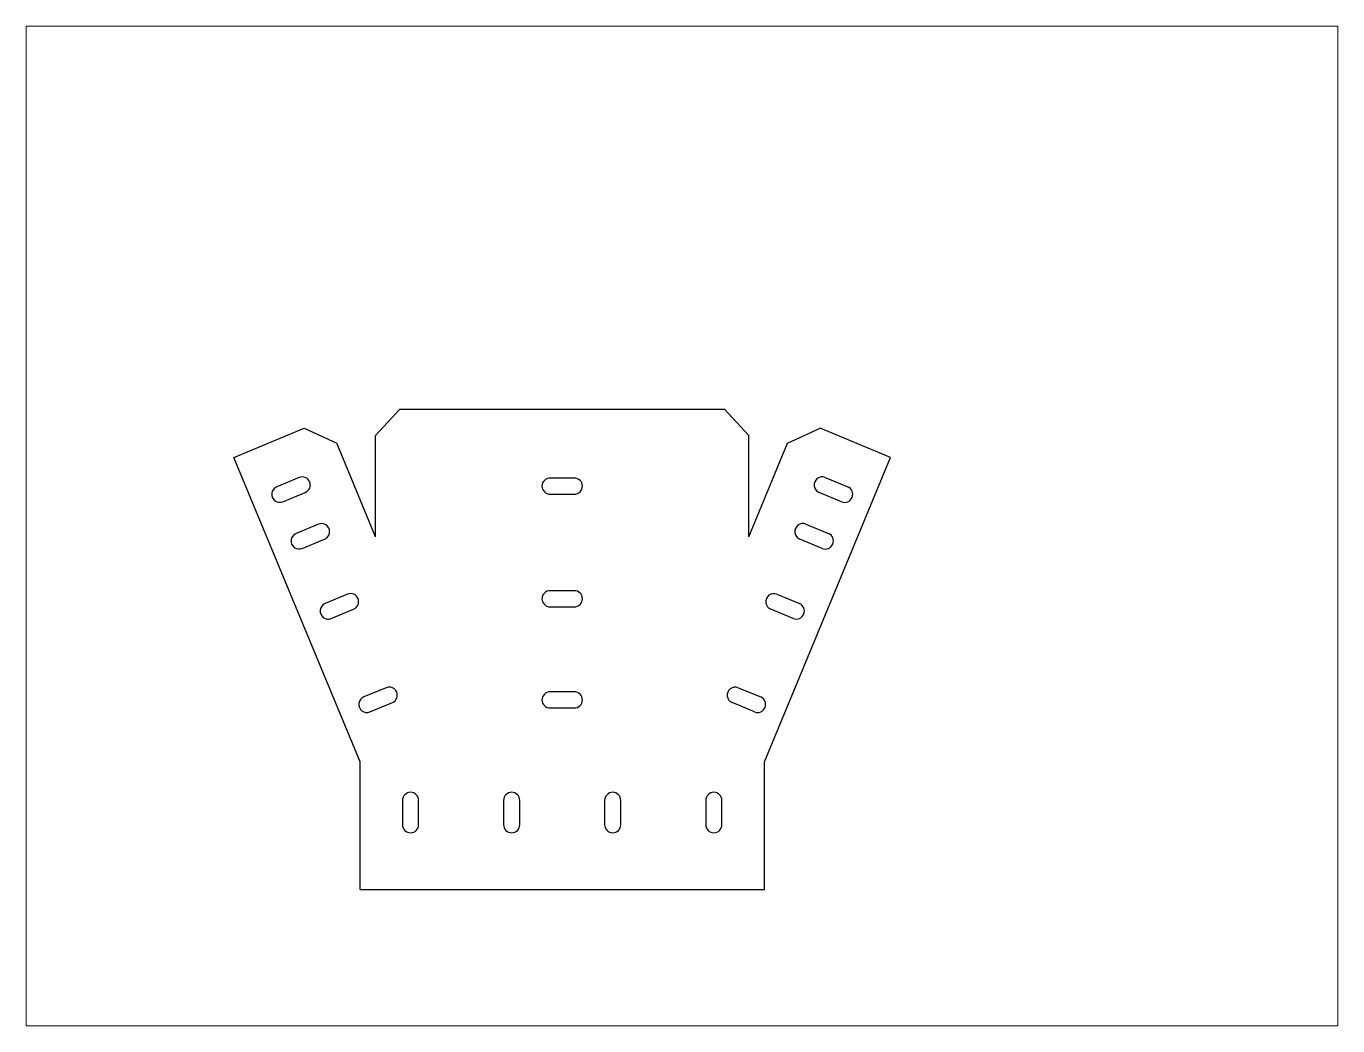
# Paper-space layout 'Layout1' of a CAD drawing. Header units: millimetres. Extents: x 1.05 to 9.45, y 0.8 to 7.2.
# The model-space entities are those that its viewports show. They can reach past a viewport. Long polylines and large blocks are cut down to what shows.
import ezdxf

# ---------------------------------------------------------------- set-up
doc = ezdxf.new("R2010")
doc.units = ezdxf.units.MM
doc.header["$MEASUREMENT"] = 0

msp = doc.modelspace()

# ---------------------------------------------------------------- linework, layer by layer
for p, q in [((2048.17, 307.55), (2060.17, 320.55)), ((2060.17, 320.55), (2220.88, 320.55)), ((2232.88, 307.55), (2220.88, 320.55)), ((1978.15, 296.74), (2012.98, 311.16)), ((2012.98, 311.16), (2029.04, 303.75)), ((2048.17, 257.55), (2048.17, 307.55)), ((2232.88, 257.55), (2232.88, 307.55)), ((2252.01, 303.75), (2268.07, 311.16)), ((2302.9, 296.74), (2268.07, 311.16)), ((2048.17, 257.55), (2029.04, 303.75)), ((2232.88, 257.55), (2252.01, 303.75)), ((2040.52, 146.14), (1978.15, 296.74)), ((2240.52, 146.14), (2302.9, 296.74)), ((2040.52, 83.14), (2040.52, 146.14)), ((2240.52, 83.14), (2240.52, 146.14)), ((2040.52, 83.14), (2240.52, 83.14))]:
    msp.add_line(p, q)
for points in [[(2010.4, 286.82), (1999.31, 282.23)], [(2146.52, 286.55), (2134.52, 286.55)], [(2270.65, 286.82), (2281.74, 282.23)], [(2002.37, 274.84), (2013.46, 279.43)], [(2278.68, 274.84), (2267.59, 279.43)], [(2134.52, 278.55), (2146.52, 278.55)], [(2019.96, 263.73), (2008.88, 259.13)], [(2261.09, 263.73), (2272.17, 259.13)], [(2011.94, 251.74), (2023.02, 256.33)], [(2269.11, 251.74), (2258.02, 256.33)], [(2034.31, 229.08), (2023.23, 224.49)], [(2146.52, 230.85), (2134.52, 230.85)], [(2246.74, 229.08), (2257.82, 224.49)], [(2026.29, 217.1), (2037.37, 221.69)], [(2134.52, 222.85), (2146.52, 222.85)], [(2254.76, 217.1), (2243.67, 221.69)], [(2053.45, 182.89), (2042.36, 178.29)], [(2227.6, 182.89), (2238.69, 178.29)], [(2045.42, 170.9), (2056.51, 175.5)], [(2146.52, 180.85), (2134.52, 180.85)], [(2235.63, 170.9), (2224.54, 175.5)], [(2134.52, 172.85), (2146.52, 172.85)], [(2061.52, 127.14), (2061.52, 115.14)], [(2069.52, 115.14), (2069.52, 127.14)], [(2111.52, 127.14), (2111.52, 115.14)], [(2119.52, 115.14), (2119.52, 127.14)], [(2161.52, 127.14), (2161.52, 115.14)], [(2169.52, 115.14), (2169.52, 127.14)], [(2211.52, 127.14), (2211.52, 115.14)], [(2219.52, 115.14), (2219.52, 127.14)]]:
    msp.add_lwpolyline(points)
for centre, start, end in [((2011.93, 283.13), 292.5, 112.5), ((2134.52, 282.55), 90, 270), ((2146.52, 282.55), 270, 90), ((2269.12, 283.13), 67.5, 247.5), ((2000.84, 278.53), 112.5, 292.5), ((2280.21, 278.53), 247.5, 67.5), ((2021.49, 260.03), 292.5, 112.5), ((2259.56, 260.03), 67.5, 247.5), ((2010.41, 255.44), 112.5, 292.5), ((2270.64, 255.44), 247.5, 67.5), ((2035.84, 225.38), 292.5, 112.5), ((2134.52, 226.85), 90, 270), ((2146.52, 226.85), 270, 90), ((2245.21, 225.38), 67.5, 247.5), ((2024.76, 220.79), 112.5, 292.5), ((2256.29, 220.79), 247.5, 67.5), ((2054.98, 179.19), 292.5, 112.5), ((2226.07, 179.19), 67.5, 247.5), ((2043.89, 174.6), 112.5, 292.5), ((2134.52, 176.85), 90, 270), ((2146.52, 176.85), 270, 90), ((2237.16, 174.6), 247.5, 67.5), ((2065.52, 127.14), 0, 180), ((2115.52, 127.14), 0, 180), ((2165.52, 127.14), 0, 180), ((2215.52, 127.14), 0, 180), ((2065.52, 115.14), 180, 0), ((2115.52, 115.14), 180, 0), ((2165.52, 115.14), 180, 0), ((2215.52, 115.14), 180, 0)]:
    msp.add_arc(centre, 4, start, end)

psp = doc.layouts.get("Layout1")

# ---------------------------------------------------------------- viewports
at = {"layer": '0'}
psp.add_viewport(center=(5.25, 4), size=(8.4, 6.4), view_center_point=(2199.7804, 262.8343), view_height=494.245542, dxfattribs=at)

doc.saveas('drawing.dxf')
